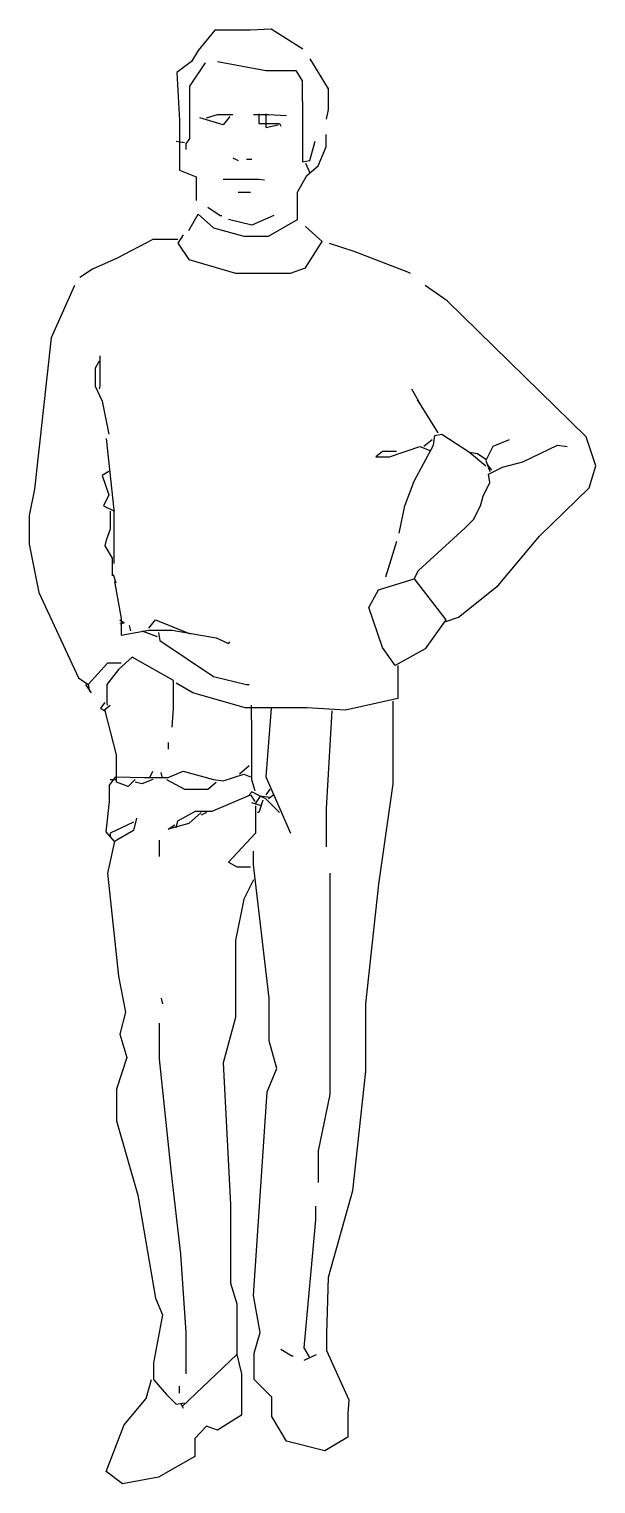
# Model space of a CAD drawing. Header units: millimetres. Extents: x 283.7 to 311.2, y 110.3 to 180.8.
import ezdxf

# ---------------------------------------------------------------- set-up
doc = ezdxf.new("R2010")
doc.units = ezdxf.units.MM
doc.layers.add('Standard', color=7, linetype='Continuous')

msp = doc.modelspace()

# ---------------------------------------------------------------- linework, layer by layer
at = {"layer": 'Standard', "linetype": 'Continuous'}
for points in [[(296.993, 179.836), (295.46, 180.803), (294.46, 180.752), (292.727, 180.752), (291.927, 179.77), (291.593, 179.236), (290.893, 178.703), (291.01, 176.37), (291.01, 173.969), (291.827, 173.636), (291.827, 172.502)], [(292.26, 179.169), (291.493, 178.037), (291.493, 175.502), (291.327, 175.236), (291.327, 174.969)], [(292.86, 179.236), (295.193, 178.803), (296.66, 178.803), (296.96, 178.303), (296.977, 176.303), (296.977, 174.37), (297.327, 174.436), (297.593, 175.37)], [(297.327, 179.37), (298.227, 177.903), (298.227, 176.903), (298.127, 176.436)], [(293.46, 176.57), (293.127, 176.169), (291.993, 176.502)], [(292.327, 176.502), (292.86, 176.669), (293.593, 176.669)], [(296.193, 176.603), (295.327, 176.653), (294.593, 176.653)], [(294.86, 176.703), (294.86, 176.236), (295.86, 176.236), (295.927, 176.103)], [(295.193, 176.703), (295.193, 176.037), (295.793, 176.169)], [(291.46, 171.037), (291.927, 171.836), (292.66, 171.169), (294.127, 170.77), (295.327, 170.77), (296.727, 171.57), (296.727, 172.903), (297.193, 173.703), (297.727, 174.169), (298.127, 175.103), (298.127, 175.703)], [(290.86, 175.37), (291.26, 175.303)], [(293.593, 174.57), (293.86, 174.436)], [(294.26, 174.502), (294.527, 174.502)], [(297.127, 174.303), (297.327, 173.836)], [(293.127, 173.537), (294.86, 173.537), (295.127, 173.502)], [(293.86, 172.903), (294.46, 172.903)], [(292.393, 172.169), (292.993, 171.77), (293.06, 171.77)], [(295.593, 171.77), (294.527, 171.303), (293.393, 171.57)], [(291.193, 170.836), (290.927, 170.436), (291.46, 169.636), (293.727, 168.969), (296.393, 168.969), (297.127, 169.236), (297.927, 170.502), (297.127, 171.236)], [(290.927, 170.603), (289.727, 170.603), (287.993, 169.703), (286.793, 169.169), (286.193, 168.77)], [(298.26, 170.436), (299.46, 170.037), (302.06, 169.037), (302.193, 168.969)], [(285.927, 168.37), (284.793, 165.836), (283.993, 158.502), (283.727, 157.236), (283.727, 155.836), (284.193, 153.502), (286.127, 149.37), (286.593, 149.037)], [(303.927, 152.103), (304.527, 152.303), (306.46, 153.836), (308.46, 156.236), (310.86, 158.57), (311.193, 159.636), (310.727, 161.037), (303.993, 167.636), (302.927, 168.37)], [(287.127, 164.703), (286.927, 164.37), (286.927, 163.502), (287.26, 162.77), (287.593, 161.169)], [(287.16, 164.969), (287.16, 163.502), (287.127, 163.37)], [(302.26, 163.37), (302.793, 162.436), (303.527, 161.236)], [(302.527, 162.836), (302.793, 162.436)], [(287.46, 160.969), (287.827, 157.502), (287.827, 154.903)], [(301.66, 156.37), (301.927, 157.703), (302.393, 158.903), (303.327, 160.636), (303.393, 161.103), (303.727, 161.169), (305.06, 160.303), (305.46, 160.236), (305.86, 159.969)], [(303.26, 160.903), (302.86, 160.57)], [(306.993, 160.903), (306.193, 160.57), (305.86, 159.903), (306.06, 159.37)], [(301.527, 160.336), (300.86, 160.336), (300.527, 160.07), (301.193, 160.07), (302.66, 160.57), (303.193, 160.37)], [(302.393, 154.169), (302.593, 154.57), (304.86, 156.636), (305.26, 157.037), (305.593, 157.703), (305.727, 158.169), (306.06, 158.836), (305.993, 159.236), (306.66, 159.57), (307.66, 159.836), (309.327, 160.636), (309.793, 160.57)], [(305.06, 160.303), (305.86, 159.636)], [(287.593, 159.37), (287.26, 159.169), (287.593, 158.236), (287.327, 157.703), (287.86, 157.436)], [(305.927, 159.703), (306.127, 159.436)], [(287.66, 157.436), (287.66, 156.57), (287.46, 156.037), (287.393, 155.77), (287.76, 155.169), (287.76, 154.303)], [(301.527, 155.969), (300.993, 154.236)], [(287.793, 154.37), (287.927, 153.969)], [(287.86, 154.037), (288.193, 152.236), (288.193, 151.436), (289.527, 151.669), (290.66, 151.669), (292.793, 151.303), (293.393, 151.037), (293.46, 151.103)], [(302.393, 154.169), (303.927, 152.169), (302.927, 150.77), (301.46, 149.969), (300.86, 150.836), (300.193, 152.77), (300.66, 153.636), (302.393, 154.169)], [(288.127, 152.169), (288.327, 152.037), (288.127, 151.969)], [(288.66, 151.636), (288.593, 151.903)], [(289.193, 151.636), (289.927, 151.37)], [(289.527, 151.77), (289.86, 152.169), (291.527, 151.502)], [(289.993, 151.57), (290.06, 151.169), (292.66, 149.436), (294.26, 149.037), (294.393, 149.037)], [(290.66, 146.969), (290.727, 147.903), (290.727, 149.236), (288.727, 150.37), (288.06, 149.77), (287.493, 149.037), (287.493, 148.103), (287.527, 148.037)], [(288.193, 150.07), (287.527, 150.07), (286.593, 149.037), (286.66, 148.703)], [(301.593, 149.969), (301.593, 148.37), (299.06, 147.803), (297.193, 147.919), (294.193, 147.919), (291.66, 148.636), (290.86, 149.103)], [(286.46, 149.037), (286.727, 148.636)], [(287.393, 148.169), (287.193, 147.903), (287.393, 147.77)], [(301.36, 148.236), (301.36, 144.236), (300.66, 139.37), (300.027, 133.57), (300.027, 130.303), (299.393, 124.502), (298.227, 120.303), (298.143, 117.57), (298.143, 116.77), (299.227, 114.37), (299.177, 113.703), (299.177, 112.57), (298.06, 111.903), (296.193, 112.37), (295.493, 113.57), (295.493, 114.502), (294.627, 115.37), (294.627, 116.636), (294.927, 117.636), (294.593, 119.436), (295.26, 129.303), (295.727, 130.436), (295.36, 131.77), (295.36, 133.836), (294.593, 140.303), (294.593, 140.969)], [(288.86, 144.436), (288.527, 144.103), (287.96, 144.303), (287.96, 145.636), (287.393, 147.836), (287.66, 148.037)], [(294.493, 148.037), (294.51, 146.636), (294.51, 144.436), (294.66, 143.903)], [(295.46, 147.903), (295.193, 144.57), (296.393, 141.836)], [(298.393, 147.77), (298.127, 143.037), (298.127, 141.169)], [(290.46, 146.236), (290.46, 145.903)], [(288.927, 142.57), (288.793, 141.969), (287.86, 141.436), (287.46, 141.903), (287.627, 143.37), (287.627, 144.169), (287.927, 144.57), (289.327, 144.537), (290.46, 144.537), (291.193, 144.836), (292.66, 144.436), (293.127, 144.37), (294.127, 144.703), (294.46, 144.57)], [(289.593, 144.57), (289.727, 144.836)], [(290.193, 144.502), (290.127, 144.77)], [(294.393, 145.103), (293.927, 144.703)], [(287.66, 144.436), (287.927, 144.436)], [(289.727, 144.436), (289.193, 144.236), (288.86, 144.303)], [(290.393, 144.436), (291.26, 143.969), (292.393, 143.969), (292.793, 144.303)], [(295.86, 142.836), (295.193, 143.502), (294.927, 143.636), (294.527, 143.836), (294.393, 143.703)], [(295.393, 143.969), (295.193, 143.703)], [(290.86, 142.103), (290.927, 142.436), (291.793, 142.903), (292.593, 142.903), (294.46, 143.703), (294.66, 143.37)], [(294.693, 143.169), (294.693, 141.836), (293.393, 140.436), (293.793, 140.203), (294.46, 140.203)], [(294.993, 143.169), (294.527, 143.303)], [(295.393, 143.57), (294.927, 143.636), (294.66, 143.236)], [(295.06, 143.436), (294.86, 142.836), (294.793, 142.836)], [(295.593, 143.703), (295.327, 143.502)], [(292.06, 142.836), (291.46, 142.303), (290.46, 142.037), (290.793, 142.236)], [(292.327, 142.836), (292.06, 142.703)], [(288.793, 142.37), (287.66, 141.836), (287.66, 141.636)], [(287.86, 141.436), (287.527, 139.903), (288.06, 134.903), (288.393, 133.169), (288.127, 132.103), (288.46, 130.969), (287.96, 129.436), (287.96, 127.903), (288.993, 124.303), (289.86, 119.303), (290.193, 118.502), (289.76, 116.169), (289.76, 115.37), (290.393, 114.636), (290.86, 114.169), (291.26, 114.236)], [(290.027, 141.502), (290.027, 140.703)], [(298.293, 139.903), (298.293, 129.169), (297.727, 126.436), (297.727, 124.903)], [(294.593, 139.57), (294.127, 138.636), (293.727, 136.636), (293.727, 132.903), (293.127, 130.703), (293.493, 123.836), (293.493, 120.037), (293.793, 119.037), (293.793, 116.57), (294.027, 115.636), (294.027, 113.636), (292.86, 112.903), (292.327, 113.103), (291.76, 112.502), (291.76, 111.636), (289.993, 110.636), (288.26, 110.303), (287.46, 110.903), (288.327, 113.169), (289.393, 114.436), (289.66, 115.37)], [(290.127, 133.836), (290.193, 133.57)], [(290.027, 132.636), (290.027, 130.903), (290.593, 125.502), (291.06, 121.436), (291.327, 117.636), (291.327, 115.636)], [(297.327, 116.436), (297.06, 116.903), (297.627, 123.103), (297.627, 123.77)], [(293.793, 116.57), (291.127, 114.037)], [(295.927, 116.836), (296.46, 116.502), (296.527, 116.502)], [(297.06, 116.303), (297.66, 116.57)], [(290.993, 115.037), (290.993, 114.703)], [(291.06, 114.236), (291.193, 113.969)]]:
    msp.add_lwpolyline(points, dxfattribs=at)

doc.saveas('drawing.dxf')
